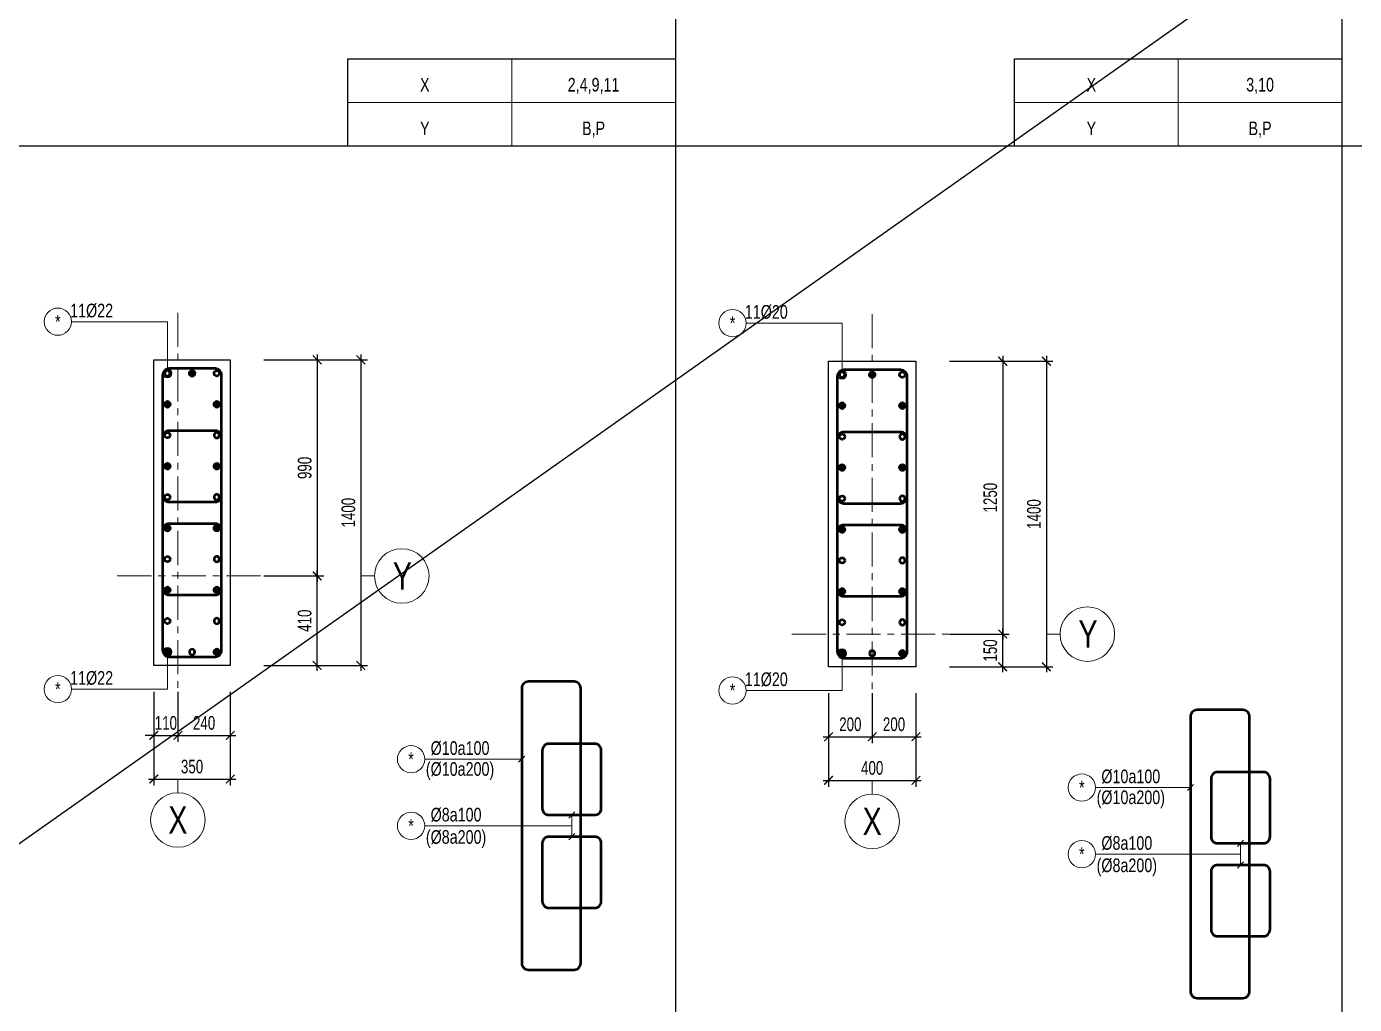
# Model space of a CAD drawing. Header units: millimetres. Extents: x -17374 to 181693, y -29783 to 15580.
# Drawn here: x 32851 to 38932, y 6208 to 10688 of the extents above; entities that cross this region are included whole.
import ezdxf
from ezdxf.enums import TextEntityAlignment as Align

# ---------------------------------------------------------------- set-up
doc = ezdxf.new("R2010")
doc.units = ezdxf.units.MM
doc.header["$LTSCALE"] = 250
doc.header["$MEASUREMENT"] = 0
doc.linetypes.add('CENTER', pattern=[2, 1.25, -0.25, 0.25, -0.25])
doc.linetypes.add('CENTER2', pattern=[1.125, 0.75, -0.125, 0.125, -0.125])
for name, color, linetype, lineweight in [('CDC.01.AXIS', 160, 'CENTER2', 13), ('CDC.02.DIM', 1, 'Continuous', 18), ('CDC.03.BORDER', 3, 'Continuous', 25), ('CDC.05.STEEL', 4, 'Continuous', 50), ('CDC.06.TEXT', 2, 'Continuous', 18), ('CDC.11.NOTE', 8, 'Continuous', 18), ('CDC.14.STEELNUM', 9, 'Continuous', 18), ('STEEL_NODE', 6, 'Continuous', 50)]:
    doc.layers.add(name, color=color, linetype=linetype, lineweight=lineweight)
doc.layers.add('KCS_Plotter', color=11, linetype='Continuous', plot=False)
doc.styles.add('KC_SMTEXT', font='arial.ttf', dxfattribs={"width": 0.7})
doc.styles.add('KCS_BIGTEXT', font='arial.ttf', dxfattribs={"width": 0.75})
doc.styles.add('KCS_SMTEXT', font='arial.ttf', dxfattribs={"width": 0.7})
doc.dimstyles.new('KCS_DIM25', dxfattribs={"dimscale": 25, "dimtxt": 2.5, "dimasz": 1.6, "dimexe": 1.2, "dimexo": 0, "dimgap": 1, "dimtad": 1, "dimdec": 0, "dimzin": 0, "dimdsep": 46, "dimtxsty": 'KCS_SMTEXT', "dimblk": 'ARCHTICK', "dimcen": 0, "dimdle": 1, "dimclrd": 1, "dimclre": 1, "dimclrt": 2, "dimadec": 0, "dimazin": 0, "dimtfac": 1, "dimtdec": 0, "dimtix": 1, "dimtmove": 2, "dimatfit": 3, "dimfxl": 1, "dimtolj": 1, "dimtzin": 0, "dimarcsym": 0})

# ---------------------------------------------------------------- blocks, each defined once
blk = doc.blocks.new('_ArchTick')
at = {"color": 0, "linetype": 'ByBlock', "const_width": 0.15}
blk.add_lwpolyline([(-0.5, -0.5), (0.5, 0.5)], dxfattribs=at)
blk = doc.blocks.new('*D444')
at = {"layer": 'CDC.02.DIM', "color": 1, "lineweight": -2, "transparency": 16777216}
for p, q in [((33433.7, 7640.6), (33433.7, 7410.6)), ((33543.7, 7640.6), (33543.7, 7410.6)), ((33433.7, 7440.6), (33393.7, 7440.6)), ((33433.7, 7440.6), (33543.7, 7440.6)), ((33543.7, 7440.6), (33583.7, 7440.6))]:
    blk.add_line(p, q, dxfattribs=at)
at = {"layer": 'Defpoints', "color": 0, "transparency": 16777216}
for p in [(33433.7, 7640.6), (33543.7, 7640.6), (33543.7, 7440.6)]:
    blk.add_point(p, dxfattribs=at)
at = {"layer": 'CDC.02.DIM', "color": 1, "lineweight": -2, "transparency": 16777216, "xscale": 40, "yscale": 40, "zscale": 40}
blk.add_blockref('_ArchTick', (33433.7, 7440.6), dxfattribs=at)
at = {"layer": 'CDC.02.DIM', "color": 1, "lineweight": -2, "transparency": 16777216, "xscale": 40, "yscale": 40, "zscale": 40, "rotation": 180}
blk.add_blockref('_ArchTick', (33543.7, 7440.6), dxfattribs=at)
at = {"layer": 'CDC.02.DIM', "color": 2, "transparency": 16777216, "insert": (33488.7, 7497.5), "char_height": 62.5, "attachment_point": 5, "style": 'KCS_SMTEXT'}
blk.add_mtext('\\A1;110', dxfattribs=at)
blk = doc.blocks.new('*D445')
at = {"layer": 'CDC.02.DIM', "color": 1, "lineweight": -2, "transparency": 16777216}
for p, q in [((33433.7, 7640.6), (33433.7, 7210.6)), ((33783.7, 7640.6), (33783.7, 7210.6)), ((33408.7, 7240.6), (33808.7, 7240.6))]:
    blk.add_line(p, q, dxfattribs=at)
at = {"layer": 'Defpoints', "color": 0, "transparency": 16777216}
for p in [(33433.7, 7640.6), (33783.7, 7640.6), (33783.7, 7240.6)]:
    blk.add_point(p, dxfattribs=at)
at = {"layer": 'CDC.02.DIM', "color": 1, "lineweight": -2, "transparency": 16777216, "xscale": 40, "yscale": 40, "zscale": 40, "rotation": 180}
blk.add_blockref('_ArchTick', (33433.7, 7240.6), dxfattribs=at)
at = {"layer": 'CDC.02.DIM', "color": 1, "lineweight": -2, "transparency": 16777216, "xscale": 40, "yscale": 40, "zscale": 40}
blk.add_blockref('_ArchTick', (33783.7, 7240.6), dxfattribs=at)
at = {"layer": 'CDC.02.DIM', "color": 2, "transparency": 16777216, "insert": (33608.7, 7297.5), "char_height": 62.5, "attachment_point": 5, "style": 'KCS_SMTEXT'}
blk.add_mtext('\\A1;350', dxfattribs=at)
blk = doc.blocks.new('*D446')
at = {"layer": 'CDC.02.DIM', "color": 1, "lineweight": -2, "transparency": 16777216}
for p, q in [((33543.7, 7640.6), (33543.7, 7410.6)), ((33783.7, 7640.6), (33783.7, 7410.6)), ((33518.7, 7440.6), (33808.7, 7440.6))]:
    blk.add_line(p, q, dxfattribs=at)
at = {"layer": 'Defpoints', "color": 0, "transparency": 16777216}
for p in [(33543.7, 7640.6), (33783.7, 7640.6), (33783.7, 7440.6)]:
    blk.add_point(p, dxfattribs=at)
at = {"layer": 'CDC.02.DIM', "color": 1, "lineweight": -2, "transparency": 16777216, "xscale": 40, "yscale": 40, "zscale": 40, "rotation": 180}
blk.add_blockref('_ArchTick', (33543.7, 7440.6), dxfattribs=at)
at = {"layer": 'CDC.02.DIM', "color": 1, "lineweight": -2, "transparency": 16777216, "xscale": 40, "yscale": 40, "zscale": 40}
blk.add_blockref('_ArchTick', (33783.7, 7440.6), dxfattribs=at)
at = {"layer": 'CDC.02.DIM', "color": 2, "transparency": 16777216, "insert": (33663.7, 7497.5), "char_height": 62.5, "attachment_point": 5, "style": 'KCS_SMTEXT'}
blk.add_mtext('\\A1;240', dxfattribs=at)
blk = doc.blocks.new('*D447')
at = {"layer": 'CDC.02.DIM', "color": 1, "lineweight": -2, "transparency": 16777216}
for p, q in [((33937.3, 8171), (34211.4, 8171)), ((34181.4, 7736), (34181.4, 8196)), ((33937.3, 7761), (34211.4, 7761))]:
    blk.add_line(p, q, dxfattribs=at)
at = {"layer": 'Defpoints', "color": 0, "transparency": 16777216}
for p in [(33937.3, 8171), (34181.4, 8171), (33937.3, 7761)]:
    blk.add_point(p, dxfattribs=at)
at = {"layer": 'CDC.02.DIM', "color": 1, "lineweight": -2, "transparency": 16777216, "xscale": 40, "yscale": 40, "zscale": 40}
for p, rotation in [((34181.4, 8171), 90), ((34181.4, 7761), 270)]:
    blk.add_blockref('_ArchTick', p, dxfattribs=dict(at, rotation=rotation))
at = {"layer": 'CDC.02.DIM', "color": 2, "transparency": 16777216, "insert": (34124.5, 7966), "char_height": 62.5, "attachment_point": 5, "rotation": 90, "style": 'KCS_SMTEXT'}
blk.add_mtext('\\A1;410', dxfattribs=at)
blk = doc.blocks.new('*D448')
at = {"layer": 'CDC.02.DIM', "color": 1, "lineweight": -2, "transparency": 16777216}
for p, q in [((34381.4, 9186), (34381.4, 7736)), ((33937.3, 9161), (34411.4, 9161)), ((33937.3, 7761), (34411.4, 7761))]:
    blk.add_line(p, q, dxfattribs=at)
at = {"layer": 'Defpoints', "color": 0, "transparency": 16777216}
for p in [(33937.3, 9161), (33937.3, 7761), (34381.4, 7761)]:
    blk.add_point(p, dxfattribs=at)
at = {"layer": 'CDC.02.DIM', "color": 1, "lineweight": -2, "transparency": 16777216, "xscale": 40, "yscale": 40, "zscale": 40}
for p, rotation in [((34381.4, 9161), 90), ((34381.4, 7761), 270)]:
    blk.add_blockref('_ArchTick', p, dxfattribs=dict(at, rotation=rotation))
at = {"layer": 'CDC.02.DIM', "color": 2, "transparency": 16777216, "insert": (34324.5, 8461), "char_height": 62.5, "attachment_point": 5, "rotation": 90, "style": 'KCS_SMTEXT'}
blk.add_mtext('\\A1;1400', dxfattribs=at)
blk = doc.blocks.new('KC_SNODE')
at = {"layer": 'STEEL_NODE'}
blk.add_hatch(color=256, dxfattribs=at).paths.add_polyline_path([(12.5, 0, 1), (-12.5, 0, 1)])
blk.add_circle((0, 0), 12.5, dxfattribs=at)
blk = doc.blocks.new('KC_SNODE_2')
at = {"layer": 'STEEL_NODE', "color": 3}
blk.add_circle((0, 0), 12.5, dxfattribs=at)
blk = doc.blocks.new('*D449')
at = {"layer": 'CDC.02.DIM', "color": 1, "lineweight": -2, "transparency": 16777216}
for p, q in [((34181.4, 9186), (34181.4, 8146)), ((33937.3, 9161), (34211.4, 9161)), ((33937.3, 8171), (34211.4, 8171))]:
    blk.add_line(p, q, dxfattribs=at)
at = {"layer": 'Defpoints', "color": 0, "transparency": 16777216}
for p in [(33937.3, 9161), (33937.3, 8171), (34181.4, 8171)]:
    blk.add_point(p, dxfattribs=at)
at = {"layer": 'CDC.02.DIM', "color": 1, "lineweight": -2, "transparency": 16777216, "xscale": 40, "yscale": 40, "zscale": 40}
for p, rotation in [((34181.4, 9161), 90), ((34181.4, 8171), 270)]:
    blk.add_blockref('_ArchTick', p, dxfattribs=dict(at, rotation=rotation))
at = {"layer": 'CDC.02.DIM', "color": 2, "transparency": 16777216, "insert": (34124.5, 8666), "char_height": 62.5, "attachment_point": 5, "rotation": 90, "style": 'KCS_SMTEXT'}
blk.add_mtext('\\A1;990', dxfattribs=at)
blk = doc.blocks.new('*D438')
at = {"layer": 'CDC.02.DIM', "color": 1, "lineweight": -2, "transparency": 16777216}
for p, q in [((36523.2, 7634.4), (36523.2, 7404.4)), ((36723.2, 7634.4), (36723.2, 7404.4)), ((36498.2, 7434.4), (36748.2, 7434.4))]:
    blk.add_line(p, q, dxfattribs=at)
at = {"layer": 'Defpoints', "color": 0, "transparency": 16777216}
for p in [(36523.2, 7634.4), (36723.2, 7634.4), (36723.2, 7434.4)]:
    blk.add_point(p, dxfattribs=at)
at = {"layer": 'CDC.02.DIM', "color": 1, "lineweight": -2, "transparency": 16777216, "xscale": 40, "yscale": 40, "zscale": 40, "rotation": 180}
blk.add_blockref('_ArchTick', (36523.2, 7434.4), dxfattribs=at)
at = {"layer": 'CDC.02.DIM', "color": 1, "lineweight": -2, "transparency": 16777216, "xscale": 40, "yscale": 40, "zscale": 40}
blk.add_blockref('_ArchTick', (36723.2, 7434.4), dxfattribs=at)
at = {"layer": 'CDC.02.DIM', "color": 2, "transparency": 16777216, "insert": (36623.2, 7491.3), "char_height": 62.5, "attachment_point": 5, "style": 'KCS_SMTEXT'}
blk.add_mtext('\\A1;200', dxfattribs=at)
blk = doc.blocks.new('*D439')
at = {"layer": 'CDC.02.DIM', "color": 1, "lineweight": -2, "transparency": 16777216}
for p, q in [((36523.2, 7634.4), (36523.2, 7204.4)), ((36923.2, 7634.4), (36923.2, 7204.4)), ((36498.2, 7234.4), (36948.2, 7234.4))]:
    blk.add_line(p, q, dxfattribs=at)
at = {"layer": 'Defpoints', "color": 0, "transparency": 16777216}
for p in [(36523.2, 7634.4), (36923.2, 7634.4), (36923.2, 7234.4)]:
    blk.add_point(p, dxfattribs=at)
at = {"layer": 'CDC.02.DIM', "color": 1, "lineweight": -2, "transparency": 16777216, "xscale": 40, "yscale": 40, "zscale": 40, "rotation": 180}
blk.add_blockref('_ArchTick', (36523.2, 7234.4), dxfattribs=at)
at = {"layer": 'CDC.02.DIM', "color": 1, "lineweight": -2, "transparency": 16777216, "xscale": 40, "yscale": 40, "zscale": 40}
blk.add_blockref('_ArchTick', (36923.2, 7234.4), dxfattribs=at)
at = {"layer": 'CDC.02.DIM', "color": 2, "transparency": 16777216, "insert": (36723.2, 7291.3), "char_height": 62.5, "attachment_point": 5, "style": 'KCS_SMTEXT'}
blk.add_mtext('\\A1;400', dxfattribs=at)
blk = doc.blocks.new('*D440')
at = {"layer": 'CDC.02.DIM', "color": 1, "lineweight": -2, "transparency": 16777216}
for p, q in [((36723.2, 7634.4), (36723.2, 7404.4)), ((36923.2, 7634.4), (36923.2, 7404.4)), ((36698.2, 7434.4), (36948.2, 7434.4))]:
    blk.add_line(p, q, dxfattribs=at)
at = {"layer": 'Defpoints', "color": 0, "transparency": 16777216}
for p in [(36723.2, 7634.4), (36923.2, 7634.4), (36923.2, 7434.4)]:
    blk.add_point(p, dxfattribs=at)
at = {"layer": 'CDC.02.DIM', "color": 1, "lineweight": -2, "transparency": 16777216, "xscale": 40, "yscale": 40, "zscale": 40, "rotation": 180}
blk.add_blockref('_ArchTick', (36723.2, 7434.4), dxfattribs=at)
at = {"layer": 'CDC.02.DIM', "color": 1, "lineweight": -2, "transparency": 16777216, "xscale": 40, "yscale": 40, "zscale": 40}
blk.add_blockref('_ArchTick', (36923.2, 7434.4), dxfattribs=at)
at = {"layer": 'CDC.02.DIM', "color": 2, "transparency": 16777216, "insert": (36823.2, 7491.3), "char_height": 62.5, "attachment_point": 5, "style": 'KCS_SMTEXT'}
blk.add_mtext('\\A1;200', dxfattribs=at)
blk = doc.blocks.new('*D441')
at = {"layer": 'CDC.02.DIM', "color": 1, "lineweight": -2, "transparency": 16777216}
for p, q in [((37321, 7729.7), (37321, 7929.7)), ((37076.9, 7904.7), (37351, 7904.7)), ((37076.9, 7754.7), (37351, 7754.7))]:
    blk.add_line(p, q, dxfattribs=at)
at = {"layer": 'Defpoints', "color": 0, "transparency": 16777216}
for p in [(37076.9, 7904.7), (37321, 7904.7), (37076.9, 7754.7)]:
    blk.add_point(p, dxfattribs=at)
at = {"layer": 'CDC.02.DIM', "color": 1, "lineweight": -2, "transparency": 16777216, "xscale": 40, "yscale": 40, "zscale": 40}
for p, rotation in [((37321, 7904.7), 90), ((37321, 7754.7), 270)]:
    blk.add_blockref('_ArchTick', p, dxfattribs=dict(at, rotation=rotation))
at = {"layer": 'CDC.02.DIM', "color": 2, "transparency": 16777216, "insert": (37264.1, 7829.7), "char_height": 62.5, "attachment_point": 5, "rotation": 90, "style": 'KCS_SMTEXT'}
blk.add_mtext('\\A1;150', dxfattribs=at)
blk = doc.blocks.new('*D442')
at = {"layer": 'CDC.02.DIM', "color": 1, "lineweight": -2, "transparency": 16777216}
for p, q in [((37076.9, 9154.7), (37551, 9154.7)), ((37521, 9179.7), (37521, 7729.7)), ((37076.9, 7754.7), (37551, 7754.7))]:
    blk.add_line(p, q, dxfattribs=at)
at = {"layer": 'Defpoints', "color": 0, "transparency": 16777216}
for p in [(37076.9, 9154.7), (37076.9, 7754.7), (37521, 7754.7)]:
    blk.add_point(p, dxfattribs=at)
at = {"layer": 'CDC.02.DIM', "color": 1, "lineweight": -2, "transparency": 16777216, "xscale": 40, "yscale": 40, "zscale": 40}
for p, rotation in [((37521, 9154.7), 90), ((37521, 7754.7), 270)]:
    blk.add_blockref('_ArchTick', p, dxfattribs=dict(at, rotation=rotation))
at = {"layer": 'CDC.02.DIM', "color": 2, "transparency": 16777216, "insert": (37464.1, 8454.7), "char_height": 62.5, "attachment_point": 5, "rotation": 90, "style": 'KCS_SMTEXT'}
blk.add_mtext('\\A1;1400', dxfattribs=at)
blk = doc.blocks.new('*D443')
at = {"layer": 'CDC.02.DIM', "color": 1, "lineweight": -2, "transparency": 16777216}
for p, q in [((37076.9, 9154.7), (37351, 9154.7)), ((37321, 9179.7), (37321, 7879.7)), ((37076.9, 7904.7), (37351, 7904.7))]:
    blk.add_line(p, q, dxfattribs=at)
at = {"layer": 'Defpoints', "color": 0, "transparency": 16777216}
for p in [(37076.9, 9154.7), (37076.9, 7904.7), (37321, 7904.7)]:
    blk.add_point(p, dxfattribs=at)
at = {"layer": 'CDC.02.DIM', "color": 1, "lineweight": -2, "transparency": 16777216, "xscale": 40, "yscale": 40, "zscale": 40}
for p, rotation in [((37321, 9154.7), 90), ((37321, 7904.7), 270)]:
    blk.add_blockref('_ArchTick', p, dxfattribs=dict(at, rotation=rotation))
at = {"layer": 'CDC.02.DIM', "color": 2, "transparency": 16777216, "insert": (37264.1, 8529.7), "char_height": 62.5, "attachment_point": 5, "rotation": 90, "style": 'KCS_SMTEXT'}
blk.add_mtext('\\A1;1250', dxfattribs=at)
blk = doc.blocks.new('_Axis name')
at = {"layer": 'CDC.02.DIM'}
blk.add_line((0, 2.5), (0, 0), dxfattribs=at)
blk.add_circle((0, 7.5), 5, dxfattribs=at)
at = {"layer": 'CDC.02.DIM', "color": 4, "style": 'KCS_BIGTEXT', "width": 0.75}
blk.add_attdef('.', text='', height=5, rotation=180, dxfattribs=at).set_placement((0, 7.5), align=Align.MIDDLE)

msp = doc.modelspace()

# ---------------------------------------------------------------- linework, layer by layer
at = {"layer": 'CDC.01.AXIS', "linetype": 'CENTER', "ltscale": 0.5}
for p, q in [((33543.68, 9376.96), (33543.68, 7640.59)), ((36723.25, 9370.73), (36723.25, 7634.36)), ((33266.03, 8170.98), (33937.33, 8170.98)), ((36355.6, 7904.75), (37076.89, 7904.75))]:
    msp.add_line(p, q, dxfattribs=at)
at = {"layer": 'CDC.02.DIM'}
for p, q in [((34381.42, 8170.98), (34443.92, 8170.98)), ((37520.98, 7904.75), (37583.48, 7904.75))]:
    msp.add_line(p, q, dxfattribs=at)
for centre in [(34568.92, 8170.98), (37708.48, 7904.75)]:
    msp.add_circle(centre, 125, dxfattribs=at)
at = {"layer": 'CDC.03.BORDER'}
for p, q in [((35822.3, 14640.33), (35822.3, 826.99)), ((38874.59, 14640.33), (38874.59, 826.99)), ((34322.3, 10140.33), (34322.3, 10540.33)), ((34322.3, 10140.33), (34322.3, 10540.33)), ((34322.3, 10540.33), (35822.3, 10540.33)), ((34322.3, 10540.33), (35822.3, 10540.33)), ((37374.59, 10140.33), (37374.59, 10540.33)), ((37374.59, 10140.33), (37374.59, 10540.33)), ((37374.59, 10540.33), (38874.59, 10540.33)), ((37374.59, 10540.33), (38874.59, 10540.33)), ((42262.73, 10140.33), (26665.43, 10140.33))]:
    msp.add_line(p, q, dxfattribs=at)
for points in [[(33433.68, 9160.98), (33783.68, 9160.98), (33783.68, 7760.98), (33433.68, 7760.98)], [(36523.25, 9154.75), (36923.25, 9154.75), (36923.25, 7754.75), (36523.25, 7754.75)]]:
    msp.add_lwpolyline(points, close=True, dxfattribs=at)
at = {"layer": 'CDC.05.STEEL'}
for points in [[(33713.98, 9120.98), (33503.98, 9120.98, 0.4142136), (33473.98, 9090.98), (33473.98, 7830.73, 0.4142136), (33503.98, 7800.73), (33713.98, 7800.73, 0.4142136), (33743.98, 7830.73), (33743.98, 9090.98, 0.4142136)], [(36853.54, 9114.75), (36593.54, 9114.75, 0.4142136), (36563.54, 9084.75), (36563.54, 7824.49, 0.4142136), (36593.54, 7794.49), (36853.54, 7794.49, 0.4142136), (36883.54, 7824.49), (36883.54, 9084.75, 0.4142136)], [(33713.98, 8835.98), (33503.98, 8835.98, 0.4142136), (33473.98, 8805.98), (33473.98, 8539.91, 0.4142136), (33503.98, 8509.91), (33713.98, 8509.91, 0.4142136), (33743.98, 8539.91), (33743.98, 8805.98, 0.4142136)], [(36853.54, 8829.75), (36593.54, 8829.75, 0.4142136), (36563.54, 8799.75), (36563.54, 8533.68, 0.4142136), (36593.54, 8503.68), (36853.54, 8503.68, 0.4142136), (36883.54, 8533.68), (36883.54, 8799.75, 0.4142136)], [(33713.98, 8410.47), (33503.98, 8410.47, 0.4142136), (33473.98, 8380.47), (33473.98, 8114.4, 0.4142136), (33503.98, 8084.4), (33713.98, 8084.4, 0.4142136), (33743.98, 8114.4), (33743.98, 8380.47, 0.4142136)], [(36853.54, 8404.24), (36593.54, 8404.24, 0.4142136), (36563.54, 8374.24), (36563.54, 8108.17, 0.4142136), (36593.54, 8078.17), (36853.54, 8078.17, 0.4142136), (36883.54, 8108.17), (36883.54, 8374.24, 0.4142136)], [(35358.53, 7687.08), (35148.53, 7687.08, 0.4142136), (35118.53, 7657.08), (35118.53, 6396.83, 0.4142136), (35148.53, 6366.83), (35358.53, 6366.83, 0.4142136), (35388.53, 6396.83), (35388.53, 7657.08, 0.4142136)], [(38420.97, 7557.33), (38210.97, 7557.33, 0.4142136), (38180.97, 7527.33), (38180.97, 6267.07, 0.4142136), (38210.97, 6237.07), (38420.97, 6237.07, 0.4142136), (38450.97, 6267.07), (38450.97, 7527.33, 0.4142136)], [(35452.51, 7402.08), (35242.51, 7402.08, 0.4142136), (35212.51, 7372.08), (35212.51, 7106.01, 0.4142136), (35242.51, 7076.01), (35452.51, 7076.01, 0.4142136), (35482.51, 7106.01), (35482.51, 7372.08, 0.4142136)], [(38514.95, 7272.33), (38304.95, 7272.33, 0.4142136), (38274.95, 7242.33), (38274.95, 6976.26, 0.4142136), (38304.95, 6946.26), (38514.95, 6946.26, 0.4142136), (38544.95, 6976.26), (38544.95, 7242.33, 0.4142136)], [(35452.51, 6976.57), (35242.51, 6976.57, 0.4142136), (35212.51, 6946.57), (35212.51, 6680.5, 0.4142136), (35242.51, 6650.5), (35452.51, 6650.5, 0.4142136), (35482.51, 6680.5), (35482.51, 6946.57, 0.4142136)], [(38514.95, 6846.82), (38304.95, 6846.82, 0.4142136), (38274.95, 6816.82), (38274.95, 6550.75, 0.4142136), (38304.95, 6520.75), (38514.95, 6520.75, 0.4142136), (38544.95, 6550.75), (38544.95, 6816.82, 0.4142136)]]:
    msp.add_lwpolyline(points, format="xyb", close=True, dxfattribs=at)
at = {"layer": 'CDC.11.NOTE', "color": 1}
for p, q in [((35072.3, 10140.33), (35072.3, 10540.33)), ((35072.3, 10140.33), (35072.3, 10540.33)), ((38124.59, 10140.33), (38124.59, 10540.33)), ((38124.59, 10140.33), (38124.59, 10540.33)), ((34322.3, 10340.33), (35822.3, 10340.33)), ((34322.3, 10340.33), (35822.3, 10340.33)), ((37374.59, 10340.33), (38874.59, 10340.33)), ((37374.59, 10340.33), (38874.59, 10340.33)), ((35118.53, 7331.26), (34673.88, 7331.26)), ((35104.18, 7317.2), (35132.3, 7345.32)), ((38180.97, 7201.51), (37745.56, 7201.51)), ((38166.61, 7187.44), (38194.74, 7215.57)), ((35333.45, 7061.95), (35361.58, 7090.07)), ((35347.51, 7076.01), (35347.51, 6976.57)), ((35347.51, 7026.29), (34673.88, 7026.29)), ((35333.45, 6962.51), (35361.58, 6990.63)), ((38395.89, 6932.19), (38424.01, 6960.32)), ((38409.95, 6946.26), (38409.95, 6846.82)), ((38409.95, 6896.54), (37745.56, 6896.54)), ((38395.89, 6832.75), (38424.01, 6860.88))]:
    msp.add_line(p, q, dxfattribs=at)
for points in [[(33495.68, 9120.08), (33495.68, 9335.85), (33056.45, 9335.85)], [(36585.24, 9113.85), (36585.24, 9329.61), (36146.01, 9329.61)], [(33495.68, 7801.89), (33495.68, 7652.78), (33056.45, 7652.78)], [(36585.24, 7795.65), (36585.24, 7646.54), (36146.01, 7646.54)]]:
    msp.add_lwpolyline(points, dxfattribs=at)
for centre in [(33495.68, 9099.25), (36585.24, 9093.01), (33495.68, 7822.72), (36585.24, 7816.48)]:
    msp.add_circle(centre, 20.83, dxfattribs=at)
at = {"layer": 'CDC.14.STEELNUM'}
for centre in [(32993.95, 9335.85), (36083.51, 9329.61), (32993.95, 7652.78), (36083.51, 7646.54), (34611.38, 7331.26), (37683.06, 7201.51), (34611.38, 7026.29), (37683.06, 6896.54)]:
    msp.add_circle(centre, 62.5, dxfattribs=at)
at = {"layer": 'KCS_Plotter'}
msp.add_line((22982.18, 0), (45040.92, 15580.13), dxfattribs=at)

# ---------------------------------------------------------------- block references
at = {"layer": 'CDC.02.DIM', "xscale": 25, "yscale": 25, "zscale": 25, "rotation": 180}
for p in [(33543.68, 7240.59), (36723.25, 7234.36)]:
    msp.add_blockref('_Axis name', p, dxfattribs=at).add_auto_attribs({'.': 'X'})
at = {"layer": 'STEEL_NODE', "xscale": -1}
for name, p, rotation in [('KC_SNODE_2', (33495.68, 9099.25), 90), ('KC_SNODE', (33608.68, 9099.25), 90), ('KC_SNODE_2', (36585.24, 9093.01), 90), ('KC_SNODE', (36723.25, 9093.01), 90), ('KC_SNODE', (33495.68, 8957.41), 90), ('KC_SNODE_2', (33721.69, 8957.41), 270), ('KC_SNODE', (36585.24, 8951.18), 90), ('KC_SNODE_2', (36861.25, 8951.18), 270), ('KC_SNODE_2', (33721.69, 8815.58), 270), ('KC_SNODE_2', (36861.25, 8809.34), 270), ('KC_SNODE', (33495.68, 8673.74), 90), ('KC_SNODE_2', (33721.69, 8673.74), 270), ('KC_SNODE', (36585.24, 8667.5), 90), ('KC_SNODE_2', (36861.25, 8667.5), 270), ('KC_SNODE_2', (33721.69, 8531.9), 270), ('KC_SNODE_2', (36861.25, 8525.67), 270), ('KC_SNODE', (33495.68, 8390.06), 90), ('KC_SNODE_2', (33721.69, 8390.06), 270), ('KC_SNODE', (36585.24, 8383.83), 90), ('KC_SNODE_2', (36861.25, 8383.83), 270), ('KC_SNODE_2', (33721.69, 8248.23), 270), ('KC_SNODE_2', (36861.25, 8241.99), 270), ('KC_SNODE', (33495.68, 8106.39), 90), ('KC_SNODE_2', (33721.69, 8106.39), 270), ('KC_SNODE', (36585.24, 8100.16), 90), ('KC_SNODE_2', (36861.25, 8100.16), 270), ('KC_SNODE_2', (33721.69, 7964.55), 270), ('KC_SNODE_2', (36861.25, 7958.32), 270), ('KC_SNODE', (33495.68, 7822.72), 90), ('KC_SNODE_2', (33608.68, 7822.72), 270), ('KC_SNODE_2', (33721.69, 7822.72), 270), ('KC_SNODE', (36585.24, 7816.48), 90), ('KC_SNODE_2', (36723.25, 7816.48), 270), ('KC_SNODE_2', (36861.25, 7816.48), 270)]:
    msp.add_blockref(name, p, dxfattribs=dict(at, rotation=rotation))
at = {"layer": 'STEEL_NODE'}
for name, p, rotation in [('KC_SNODE_2', (33608.68, 9099.25), 270), ('KC_SNODE_2', (33721.69, 9099.25), 270), ('KC_SNODE_2', (36723.25, 9093.01), 270), ('KC_SNODE_2', (36861.25, 9093.01), 270), ('KC_SNODE_2', (33495.68, 8957.41), 90), ('KC_SNODE', (33721.69, 8957.41), 270), ('KC_SNODE_2', (36585.24, 8951.18), 90), ('KC_SNODE', (36861.25, 8951.18), 270), ('KC_SNODE_2', (33495.68, 8815.58), 90), ('KC_SNODE_2', (36585.24, 8809.34), 90), ('KC_SNODE_2', (33495.68, 8673.74), 90), ('KC_SNODE', (33721.69, 8673.74), 270), ('KC_SNODE_2', (36585.24, 8667.5), 90), ('KC_SNODE', (36861.25, 8667.5), 270), ('KC_SNODE_2', (33495.68, 8531.9), 90), ('KC_SNODE_2', (36585.24, 8525.67), 90), ('KC_SNODE_2', (33495.68, 8390.06), 90), ('KC_SNODE', (33721.69, 8390.06), 270), ('KC_SNODE_2', (36585.24, 8383.83), 90), ('KC_SNODE', (36861.25, 8383.83), 270), ('KC_SNODE_2', (33495.68, 8248.23), 90), ('KC_SNODE_2', (36585.24, 8241.99), 90), ('KC_SNODE_2', (33495.68, 8106.39), 90), ('KC_SNODE', (33721.69, 8106.39), 270), ('KC_SNODE_2', (36585.24, 8100.16), 90), ('KC_SNODE', (36861.25, 8100.16), 270), ('KC_SNODE_2', (33495.68, 7964.55), 90), ('KC_SNODE_2', (36585.24, 7958.32), 90), ('KC_SNODE_2', (33495.68, 7822.72), 90), ('KC_SNODE', (33721.69, 7822.72), 270), ('KC_SNODE_2', (36585.24, 7816.48), 90), ('KC_SNODE', (36861.25, 7816.48), 270)]:
    msp.add_blockref(name, p, dxfattribs=dict(at, rotation=rotation))

# ---------------------------------------------------------------- texts
at = {"layer": 'CDC.02.DIM', "color": 4, "style": 'KCS_BIGTEXT', "text_generation_flag": 6, "width": 0.75}
for p in [(34571.85, 8170.98), (37711.41, 7904.75)]:
    msp.add_attdef('Y', text='.', height=125, rotation=180, dxfattribs=at).set_placement(p, align=Align.MIDDLE)
at = {"layer": 'CDC.06.TEXT', "style": 'KC_SMTEXT', "width": 0.75}
for s, p in [('X', (34652.65, 10390.33)), ('X', (37704.94, 10390.33)), ('Y', (34652.65, 10190.33)), ('Y', (37704.94, 10190.33))]:
    msp.add_text(s, height=62.5, dxfattribs=at).set_placement(p)
for s, p in [('2,4,9,11', (35447.3, 10390.33)), ('3,10', (38499.59, 10390.33)), ('B,P', (35447.3, 10190.33)), ('B,P', (38499.59, 10190.33)), ('11%%C22', (33148.75, 9355.85)), ('11%%C20', (36238.31, 9349.61)), ('11%%C22', (33148.75, 7672.78)), ('11%%C20', (36238.31, 7666.54)), ('%%C10a100', (34835.84, 7351.26)), ('(%%C10a200)', (34835.84, 7255.58)), ('%%C10a100', (37907.52, 7221.51)), ('(%%C10a200)', (37907.52, 7125.83)), ('%%c8a100', (34817.63, 7046.29)), ('(%%C8a200)', (34817.63, 6944)), ('%%c8a100', (37889.32, 6916.54)), ('(%%C8a200)', (37889.32, 6814.25))]:
    msp.add_text(s, height=62.5, dxfattribs=at).set_placement(p, align=Align.CENTER)
at = {"layer": 'CDC.14.STEELNUM', "color": 2, "style": 'KC_SMTEXT', "width": 0.75}
for p in [(32993.95, 9335.85), (36083.51, 9329.61), (32993.95, 7652.78), (36083.51, 7646.54), (34611.38, 7331.26), (37683.06, 7201.51), (34611.38, 7026.29), (37683.06, 6896.54)]:
    msp.add_text('*', height=62.5, dxfattribs=at).set_placement(p, align=Align.MIDDLE_CENTER)

# ---------------------------------------------------------------- dimensions: what is measured, and where the dimension line sits
at = {"layer": 'CDC.02.DIM'}
for base, p1, p2, angle, picture, middle in [((34381.42, 7760.98), (33937.33, 9160.98), (33937.33, 7760.98), 90, '*D448', (34324.51, 8460.98)), ((34181.42, 8170.98), (33937.33, 9160.98), (33937.33, 8170.98), 90, '*D449', (34124.51, 8665.98)), ((37520.98, 7754.75), (37076.89, 9154.75), (37076.89, 7754.75), 90, '*D442', (37464.07, 8454.75)), ((37320.98, 7904.75), (37076.89, 9154.75), (37076.89, 7904.75), 90, '*D443', (37264.07, 8529.75)), ((34181.42, 8170.98), (33937.33, 7760.98), (33937.33, 8170.98), 90, '*D447', (34124.51, 7965.98)), ((37320.98, 7904.75), (37076.89, 7754.75), (37076.89, 7904.75), 90, '*D441', (37264.07, 7829.75)), ((33543.68, 7440.59), (33433.68, 7640.59), (33543.68, 7640.59), 180, '*D444', (33488.68, 7497.5)), ((33783.68, 7240.59), (33433.68, 7640.59), (33783.68, 7640.59), 180, '*D445', (33608.68, 7297.53)), ((36723.25, 7434.36), (36523.25, 7634.36), (36723.25, 7634.36), 180, '*D438', (36623.25, 7491.27)), ((36923.25, 7234.36), (36523.25, 7634.36), (36923.25, 7634.36), 180, '*D439', (36723.25, 7291.27))]:
    dim = msp.add_linear_dim(base=base, p1=p1, p2=p2, angle=angle, dimstyle='KCS_DIM25', dxfattribs=at)
    dim.commit()
    dim.dimension.update_dxf_attribs({"geometry": picture, "text_midpoint": middle})
for base, p1, p2, picture, middle in [((33783.68, 7440.59), (33543.68, 7640.59), (33783.68, 7640.59), '*D446', (33663.68, 7497.5)), ((36923.25, 7434.36), (36723.25, 7634.36), (36923.25, 7634.36), '*D440', (36823.25, 7491.27))]:
    dim = msp.add_linear_dim(base=base, p1=p1, p2=p2, dimstyle='KCS_DIM25', dxfattribs=at)
    dim.commit()
    dim.dimension.update_dxf_attribs({"geometry": picture, "text_midpoint": middle})

doc.saveas('drawing.dxf')
